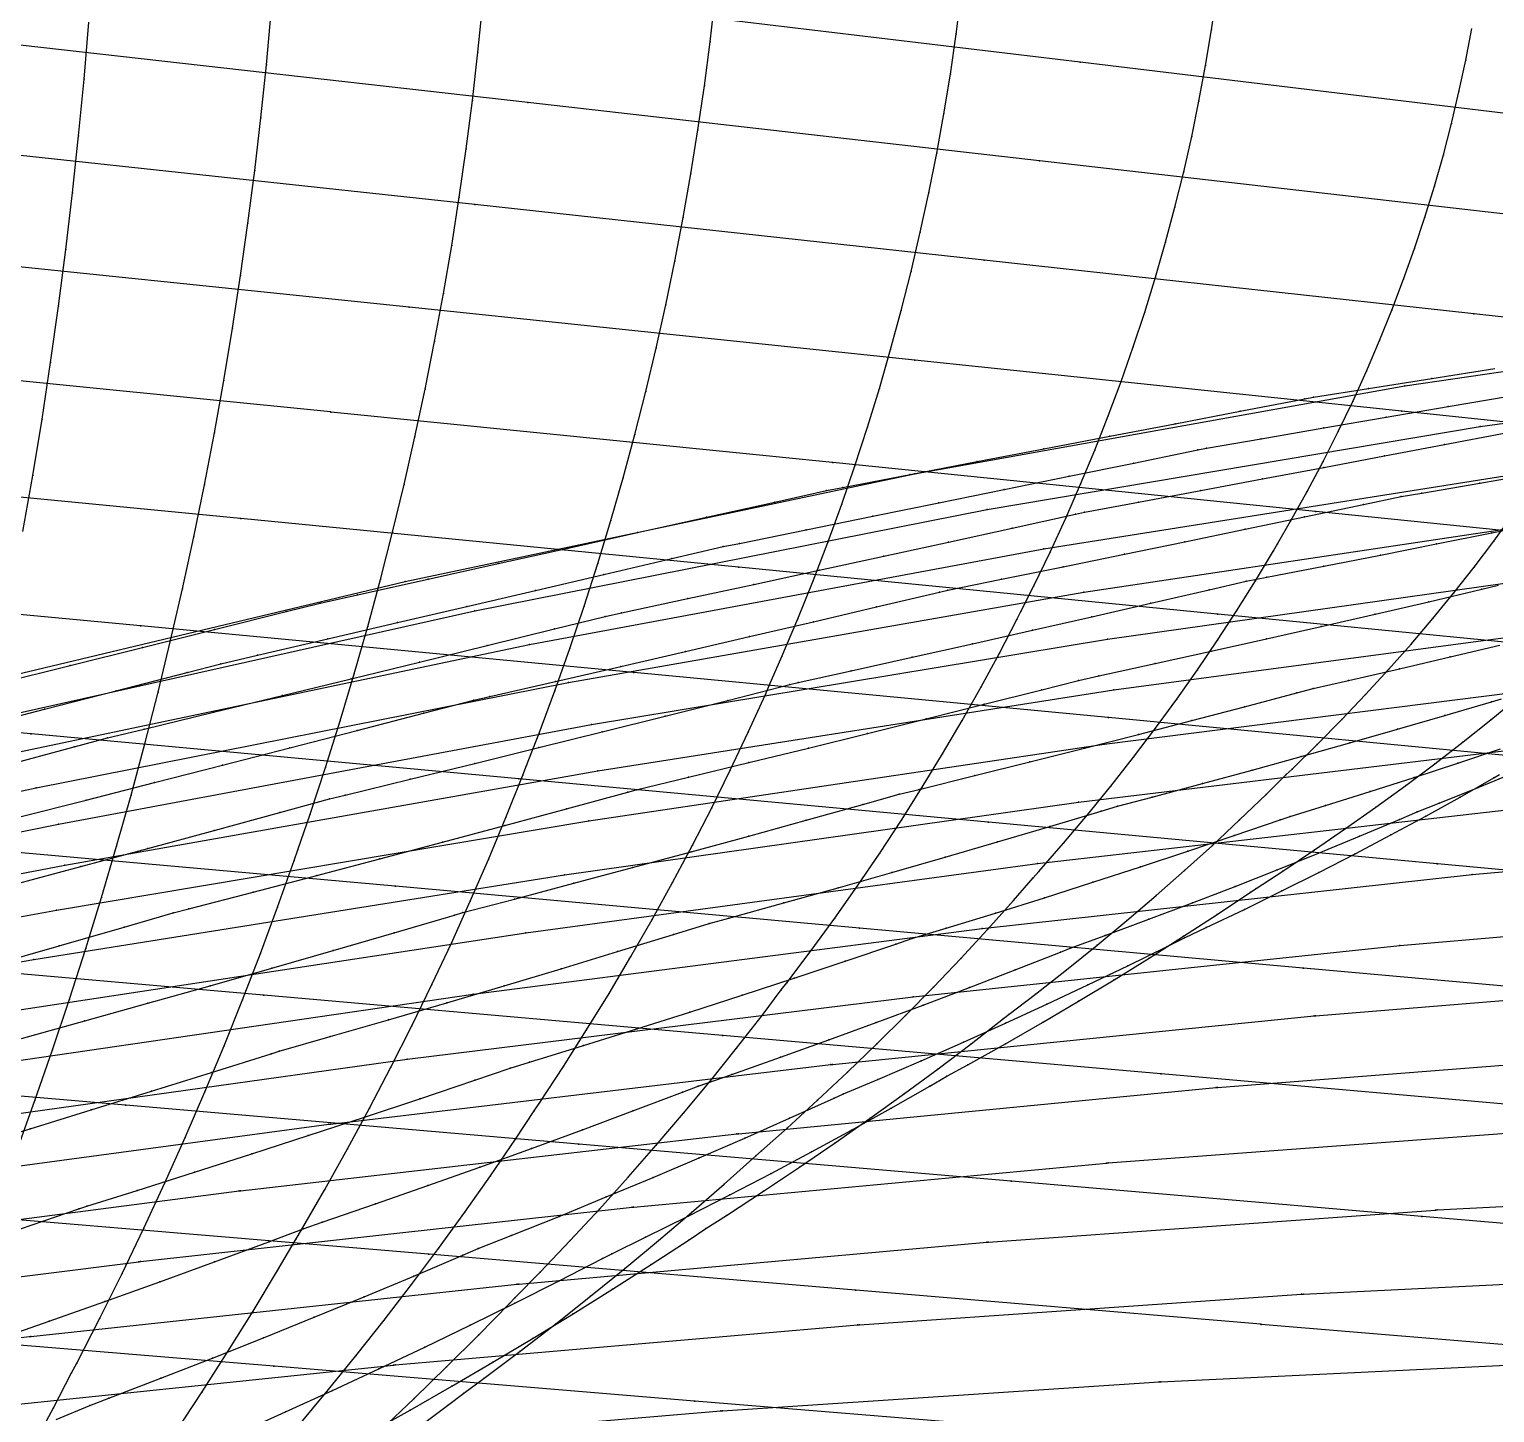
# Model space of a CAD drawing. Extents: x 0 to 4.67, y -4.5 to 1.66.
# Drawn here: x 3.3418 to 3.7647, y -0.5205 to -0.1212 of the extents above; entities that cross this region are included whole.
import ezdxf

# ---------------------------------------------------------------- set-up
doc = ezdxf.new("R2010")
doc.units = 0
doc.layers.get('0').update_dxf_attribs({"linetype": 'CONTINUOUS'})

msp = doc.modelspace()

# ---------------------------------------------------------------- linework, layer by layer
at = {"color": 4}
for points in [[(4.17557, -0.19445), (4.05371, -0.17983), (3.92424, -0.16426), (3.78785, -0.14783), (3.64515, -0.13067), (3.49685, -0.11293), (3.34369, -0.09477), (3.18632, -0.07636), (3.02556, -0.05787)], [(4.16166, -0.2197), (4.04029, -0.20582), (3.91134, -0.19103), (3.7755, -0.17542), (3.63336, -0.15912), (3.48566, -0.14227), (3.33312, -0.12502), (3.17638, -0.10754), (3.01626, -0.08998)], [(3.34183, -0.53203), (3.34878, -0.51912), (3.35403, -0.50906), (3.35555, -0.50618), (3.36215, -0.49327), (3.36858, -0.4803), (3.37482, -0.46728), (3.38088, -0.45419), (3.38677, -0.44106), (3.39247, -0.42786), (3.398, -0.41462), (3.40334, -0.40132), (3.4085, -0.38798), (3.41348, -0.37459), (3.41827, -0.36115), (3.41934, -0.35803), (3.42288, -0.34771), (3.42731, -0.33425), (3.43155, -0.32075), (3.4356, -0.3072), (3.43947, -0.2936), (3.44316, -0.27997), (3.44666, -0.2663), (3.44997, -0.25259), (3.45309, -0.23884), (3.45603, -0.22506), (3.45877, -0.21125), (3.46133, -0.1974), (3.46371, -0.18353), (3.46589, -0.16963), (3.46788, -0.1557), (3.46969, -0.14174), (3.4713, -0.12776), (3.47273, -0.11376)], [(3.38409, -0.52605), (3.3917, -0.51451), (3.39914, -0.5029), (3.4064, -0.49123), (3.41348, -0.47951), (3.41884, -0.47038), (3.42038, -0.46777), (3.42711, -0.45611), (3.43365, -0.44438), (3.44001, -0.4326), (3.44618, -0.42077), (3.45218, -0.40888), (3.45799, -0.39694), (3.46362, -0.38494), (3.46906, -0.3729), (3.47431, -0.36081), (3.47938, -0.34867), (3.48427, -0.33649), (3.48535, -0.33366), (3.48896, -0.32434), (3.49347, -0.31216), (3.49779, -0.29993), (3.50192, -0.28766), (3.50586, -0.27535), (3.50962, -0.263), (3.51318, -0.25061), (3.51655, -0.23817), (3.51973, -0.2257), (3.52272, -0.2132), (3.52552, -0.20066), (3.52813, -0.18809), (3.53055, -0.17548), (3.53277, -0.16284), (3.5348, -0.15018), (3.53664, -0.13749), (3.53828, -0.12477), (3.53974, -0.11202)], [(3.41929, -0.52449), (3.42777, -0.51433), (3.43607, -0.50411), (3.44419, -0.49382), (3.45213, -0.48348), (3.45989, -0.47309), (3.46748, -0.46264), (3.47488, -0.45213), (3.4821, -0.44157), (3.48756, -0.43334), (3.48913, -0.431), (3.49599, -0.42055), (3.50266, -0.41004), (3.50914, -0.39948), (3.51544, -0.38886), (3.52155, -0.37819), (3.52747, -0.36747), (3.53321, -0.3567), (3.53875, -0.34588), (3.54411, -0.33502), (3.54928, -0.3241), (3.55426, -0.31315), (3.55536, -0.31061), (3.55904, -0.30224), (3.56364, -0.29132), (3.56804, -0.28034), (3.57226, -0.26933), (3.57627, -0.25827), (3.5801, -0.24716), (3.58373, -0.23602), (3.58717, -0.22484), (3.59041, -0.21361), (3.59346, -0.20235), (3.59632, -0.19106), (3.59897, -0.17972), (3.60144, -0.16836), (3.6037, -0.15696), (3.60577, -0.14553), (3.60765, -0.13407), (3.60932, -0.12258), (3.6108, -0.11107)], [(3.44334, -0.52545), (3.45287, -0.51642), (3.46223, -0.50733), (3.47141, -0.49819), (3.48041, -0.48899), (3.48198, -0.48734), (3.48923, -0.47994), (3.49788, -0.47086), (3.50634, -0.46174), (3.51462, -0.45255), (3.52272, -0.44332), (3.53064, -0.43403), (3.53837, -0.42468), (3.54592, -0.41529), (3.55328, -0.40585), (3.55885, -0.39849), (3.56046, -0.39642), (3.56745, -0.38713), (3.57425, -0.37779), (3.58086, -0.3684), (3.58728, -0.35895), (3.59351, -0.34946), (3.59955, -0.33991), (3.6054, -0.33032), (3.61106, -0.32068), (3.61652, -0.31099), (3.62179, -0.30126), (3.62687, -0.29149), (3.628, -0.28922), (3.63175, -0.28178), (3.63644, -0.27206), (3.64093, -0.2623), (3.64522, -0.25248), (3.64932, -0.24263), (3.65322, -0.23273), (3.65693, -0.22279), (3.66043, -0.2128), (3.66374, -0.20278), (3.66685, -0.19272), (3.66976, -0.18262), (3.67247, -0.17248), (3.67498, -0.16231), (3.67729, -0.15211), (3.6794, -0.14187), (3.68132, -0.1316), (3.68303, -0.12129), (3.68454, -0.11096)], [(3.33818, -0.44496), (3.34343, -0.43041), (3.3485, -0.41581), (3.3534, -0.40116), (3.35811, -0.38647), (3.35916, -0.38306), (3.36264, -0.37176), (3.36699, -0.35702), (3.37116, -0.34223), (3.37515, -0.3274), (3.37895, -0.31253), (3.38258, -0.29762), (3.38602, -0.28267), (3.38927, -0.26768), (3.39234, -0.25266), (3.39523, -0.23761), (3.39793, -0.22253), (3.40045, -0.20741), (3.40278, -0.19227), (3.40492, -0.1771), (3.40688, -0.16191), (3.40866, -0.14669), (3.41024, -0.13145), (3.41165, -0.1162)], [(4.14292, -0.24538), (4.02218, -0.23217), (3.8939, -0.21811), (3.75877, -0.20326), (3.61737, -0.18776), (3.47044, -0.17173), (3.31869, -0.15533), (3.16277, -0.1387), (3.00349, -0.122)], [(3.33998, -0.26618), (3.34282, -0.24994), (3.34548, -0.23367), (3.34796, -0.21737), (3.35026, -0.20104), (3.35237, -0.18469), (3.3543, -0.16832), (3.35605, -0.15193), (3.35762, -0.13552), (3.359, -0.11909)], [(3.45169, -0.52651), (3.46246, -0.51848), (3.4672, -0.51487), (3.47306, -0.51057), (3.48348, -0.50272), (3.49373, -0.49483), (3.50381, -0.48688), (3.51371, -0.47888), (3.52343, -0.47082), (3.53297, -0.46272), (3.54233, -0.45457), (3.55151, -0.44636), (3.55311, -0.44489), (3.56051, -0.43834), (3.56932, -0.4303), (3.57795, -0.42222), (3.5864, -0.41408), (3.59466, -0.4059), (3.60273, -0.39766), (3.61062, -0.38938), (3.61832, -0.38105), (3.62582, -0.37268), (3.6315, -0.36615), (3.63314, -0.36432), (3.64027, -0.35615), (3.6472, -0.34792), (3.65394, -0.33964), (3.66049, -0.33131), (3.66685, -0.32293), (3.67301, -0.31451), (3.67897, -0.30604), (3.68474, -0.29752), (3.69031, -0.28896), (3.69569, -0.28035), (3.70087, -0.2717), (3.70202, -0.2697), (3.70584, -0.26314), (3.71062, -0.25457), (3.7152, -0.24595), (3.71958, -0.23728), (3.72376, -0.22858), (3.72774, -0.21982), (3.73152, -0.21103), (3.73509, -0.20219), (3.73847, -0.19331), (3.74164, -0.18439), (3.74461, -0.17543), (3.74737, -0.16643), (3.74993, -0.1574), (3.75229, -0.14833), (3.75444, -0.13923), (3.75639, -0.13009), (3.75813, -0.12092)], [(4.23161, -0.28315), (4.11962, -0.2715), (3.99964, -0.25893), (3.87218, -0.24554), (3.7379, -0.2314), (3.59741, -0.21663), (3.4514, -0.20137), (3.30062, -0.18574), (3.14569, -0.16991), (2.98742, -0.154)], [(2.98285, -0.39959), (3.14228, -0.35702), (3.29835, -0.3168), (3.45025, -0.28058), (3.59732, -0.24953), (3.73885, -0.22407), (3.87412, -0.20432), (4.00252, -0.19058), (4.12338, -0.18277), (4.23619, -0.18028)], [(4.20314, -0.30985), (4.09203, -0.29872), (4.09198, -0.29872), (3.97295, -0.2867), (3.97286, -0.2867), (3.84644, -0.27389), (3.84634, -0.27388), (3.71317, -0.26036), (3.71307, -0.26035), (3.57372, -0.24624), (3.57362, -0.24623), (3.4288, -0.23164), (3.4287, -0.23162), (3.27915, -0.21669), (3.279, -0.21668), (3.12537, -0.20155), (3.12522, -0.20154), (2.96828, -0.18636)], [(3.00061, -0.40126), (3.16087, -0.36112), (3.31775, -0.3232), (3.47043, -0.28906), (3.61827, -0.25978), (3.76054, -0.23578), (3.89651, -0.21715), (4.02557, -0.2042), (4.14706, -0.19684)], [(3.01454, -0.40466), (3.17542, -0.36678), (3.33291, -0.331), (3.48618, -0.29878), (3.6346, -0.27115), (3.77741, -0.2485), (3.9139, -0.23093), (4.04347, -0.21871), (4.16543, -0.21176)], [(4.17065, -0.33741), (4.06049, -0.32675), (4.06044, -0.32675), (3.94242, -0.31523), (3.94233, -0.31522), (3.81698, -0.30294), (3.81689, -0.30293), (3.68484, -0.28996), (3.68475, -0.28995), (3.54658, -0.2764), (3.54648, -0.27639), (3.4029, -0.26239), (3.4028, -0.26238), (3.25451, -0.24806), (3.25437, -0.24804), (3.10204, -0.23355), (3.1019, -0.23353), (2.94629, -0.219)], [(3.33263, -0.31006), (3.35363, -0.30482), (3.37452, -0.29961), (3.39529, -0.29442), (3.41594, -0.28926), (3.42573, -0.28681), (3.43648, -0.28443), (3.45688, -0.27989), (3.47716, -0.27539), (3.49732, -0.2709), (3.51734, -0.26645), (3.53723, -0.26202), (3.55698, -0.25762), (3.57186, -0.2543), (3.5766, -0.25339), (3.59608, -0.24967), (3.61542, -0.24597), (3.63461, -0.2423), (3.65366, -0.23865), (3.67257, -0.23503), (3.69132, -0.23143), (3.70992, -0.22786), (3.71247, -0.22737), (3.72836, -0.22487), (3.74665, -0.22198), (3.76479, -0.21912)], [(3.02459, -0.40972), (3.18588, -0.37394), (3.34377, -0.34015), (3.49743, -0.30972), (3.64621, -0.28363), (3.78939, -0.26223), (3.92623, -0.24563), (4.05613, -0.23409), (4.17839, -0.22753)], [(3.3255, -0.32282), (3.34622, -0.31746), (3.36683, -0.31213), (3.38733, -0.30681), (3.39704, -0.30429), (3.4077, -0.30182), (3.42795, -0.29712), (3.44807, -0.29245), (3.46807, -0.28779), (3.48794, -0.28316), (3.50767, -0.27855), (3.52728, -0.27397), (3.54203, -0.27051), (3.54674, -0.26955), (3.56607, -0.26564), (3.58526, -0.26174), (3.6043, -0.25787), (3.6232, -0.25401), (3.64196, -0.25018), (3.66057, -0.24637), (3.67902, -0.24258), (3.68156, -0.24206), (3.69733, -0.23936), (3.71547, -0.23625), (3.73347, -0.23316), (3.7513, -0.23009), (3.76897, -0.22703)], [(3.33442, -0.33381), (3.35472, -0.32834), (3.36435, -0.32574), (3.37491, -0.32318), (3.39498, -0.31831), (3.41492, -0.31346), (3.43474, -0.30863), (3.45443, -0.30381), (3.47399, -0.29901), (3.49341, -0.29424), (3.50803, -0.29063), (3.5127, -0.28963), (3.53186, -0.2855), (3.55087, -0.2814), (3.56975, -0.2773), (3.58848, -0.27323), (3.60706, -0.26917), (3.6255, -0.26514), (3.64379, -0.26112), (3.64631, -0.26056), (3.66193, -0.25766), (3.67992, -0.2543), (3.69775, -0.25096), (3.71542, -0.24763), (3.73293, -0.24432), (3.75029, -0.24102), (3.76748, -0.23774)], [(3.03065, -0.4164), (3.19214, -0.38258), (3.35021, -0.35063), (3.50405, -0.32186), (3.65302, -0.29719), (3.79637, -0.27697), (3.93337, -0.26127), (4.06342, -0.25036), (4.18583, -0.24416)], [(3.33833, -0.34869), (3.35819, -0.34365), (3.37793, -0.33861), (3.39754, -0.33359), (3.41703, -0.32859), (3.43639, -0.32359), (3.45561, -0.31861), (3.47009, -0.31485), (3.47471, -0.3138), (3.49367, -0.30945), (3.51249, -0.30512), (3.53117, -0.3008), (3.54971, -0.29649), (3.5681, -0.2922), (3.58635, -0.28792), (3.60446, -0.28365), (3.60694, -0.28306), (3.62241, -0.27993), (3.64021, -0.27631), (3.65786, -0.2727), (3.67535, -0.26909), (3.69269, -0.2655), (3.70986, -0.26193), (3.72688, -0.25836), (3.73774, -0.25607), (3.74373, -0.25504), (3.76042, -0.25216), (3.77694, -0.24929)], [(3.03259, -0.42466), (3.19404, -0.39266), (3.35209, -0.36242), (3.5059, -0.3352), (3.65483, -0.31186), (3.79815, -0.29272), (3.93512, -0.27787), (4.06515, -0.26754), (4.18753, -0.26167)], [(3.44221, -0.52511), (3.45174, -0.51976), (3.46375, -0.51288), (3.47559, -0.50595), (3.48727, -0.49897), (3.49877, -0.49194), (3.5101, -0.48487), (3.52125, -0.47775), (3.53223, -0.47058), (3.53706, -0.46736), (3.54304, -0.46355), (3.55367, -0.45661), (3.56412, -0.44963), (3.57439, -0.4426), (3.58448, -0.43552), (3.59439, -0.4284), (3.60412, -0.42123), (3.61366, -0.41402), (3.62302, -0.40676), (3.62466, -0.40546), (3.6322, -0.39971), (3.64118, -0.39266), (3.64998, -0.38557), (3.6586, -0.37843), (3.66702, -0.37124), (3.67525, -0.36401), (3.68329, -0.35674), (3.69113, -0.34941), (3.69879, -0.34205), (3.70458, -0.33631), (3.70625, -0.33472), (3.71352, -0.3276), (3.72059, -0.32042), (3.72746, -0.3132), (3.73414, -0.30593), (3.74061, -0.29862), (3.7469, -0.29126), (3.75298, -0.28385), (3.75886, -0.2764), (3.76454, -0.2689), (3.77002, -0.26136)], [(4.13444, -0.3654), (4.02532, -0.35517), (4.02528, -0.35517), (3.90837, -0.34412), (3.90828, -0.34411), (3.78413, -0.33231), (3.78403, -0.3323), (3.65324, -0.31984), (3.65314, -0.31983), (3.51629, -0.30681), (3.51619, -0.3068), (3.37397, -0.29335), (3.37387, -0.29334), (3.22699, -0.27959), (3.22684, -0.27957), (3.07597, -0.26566)], [(3.33733, -0.36807), (3.35672, -0.36286), (3.37598, -0.35765), (3.39512, -0.35245), (3.41413, -0.34726), (3.42844, -0.34334), (3.433, -0.34223), (3.45175, -0.33765), (3.47035, -0.33308), (3.48882, -0.32852), (3.50715, -0.32396), (3.52533, -0.31941), (3.54338, -0.31488), (3.56127, -0.31035), (3.56373, -0.30972), (3.57902, -0.30635), (3.59662, -0.30244), (3.61407, -0.29854), (3.63136, -0.29464), (3.6485, -0.29075), (3.66548, -0.28687), (3.6823, -0.283), (3.69303, -0.2805), (3.69896, -0.27936), (3.71545, -0.27615), (3.73178, -0.27295), (3.74795, -0.26974), (3.76394, -0.26654), (3.77977, -0.26334)], [(3.03068, -0.43444), (3.19189, -0.40412), (3.3497, -0.37547), (3.50328, -0.34968), (3.65199, -0.32756), (3.79509, -0.30943), (3.93186, -0.29536), (4.06169, -0.28558), (4.18389, -0.28002)], [(3.33156, -0.39117), (3.35046, -0.38576), (3.36923, -0.38035), (3.38336, -0.37625), (3.38787, -0.37509), (3.40637, -0.37026), (3.42475, -0.36544), (3.44298, -0.36062), (3.46108, -0.3558), (3.47904, -0.35099), (3.49685, -0.34617), (3.51452, -0.34137), (3.51695, -0.3407), (3.53205, -0.33707), (3.54943, -0.33286), (3.56666, -0.32864), (3.58373, -0.32443), (3.60065, -0.32022), (3.61742, -0.31601), (3.63403, -0.3118), (3.64463, -0.3091), (3.65048, -0.30783), (3.66677, -0.30426), (3.68289, -0.30069), (3.69886, -0.29712), (3.71465, -0.29354), (3.73028, -0.28997), (3.74574, -0.28639), (3.76102, -0.28281), (3.76583, -0.28167)], [(3.02501, -0.44567), (3.18577, -0.41691), (3.34314, -0.38974), (3.4963, -0.36527), (3.6446, -0.34429), (3.7873, -0.32709), (3.92369, -0.31374), (4.05316, -0.30446), (4.17502, -0.29919)], [(4.19463, -0.40278), (4.09492, -0.39384), (4.09487, -0.39384), (3.98689, -0.38402), (3.98684, -0.38401), (3.87115, -0.3734), (3.87106, -0.37339), (3.7482, -0.36204), (3.7481, -0.36204), (3.61867, -0.35005), (3.61858, -0.35004), (3.48314, -0.33752), (3.48305, -0.33751), (3.34231, -0.32457), (3.34221, -0.32456), (3.19686, -0.31133), (3.19671, -0.31132), (3.04741, -0.29795)], [(3.33959, -0.41251), (3.35785, -0.40743), (3.37597, -0.40234), (3.39396, -0.39725), (3.41181, -0.39215), (3.42952, -0.38705), (3.44709, -0.38195), (3.46452, -0.37685), (3.46692, -0.37614), (3.48181, -0.37223), (3.49895, -0.36769), (3.51594, -0.36315), (3.53279, -0.3586), (3.54948, -0.35404), (3.56601, -0.34948), (3.5824, -0.34492), (3.59285, -0.34198), (3.59862, -0.34058), (3.61469, -0.33662), (3.6306, -0.33266), (3.64634, -0.32869), (3.66192, -0.32471), (3.67733, -0.32073), (3.69258, -0.31674), (3.70766, -0.31274), (3.7124, -0.31147), (3.72257, -0.30916), (3.7373, -0.30577), (3.75186, -0.30236), (3.76625, -0.29894)], [(3.32435, -0.44391), (3.34207, -0.43853), (3.35966, -0.43314), (3.37712, -0.42774), (3.39443, -0.42233), (3.4116, -0.41691), (3.41396, -0.41616), (3.42864, -0.41196), (3.44552, -0.40707), (3.46227, -0.40217), (3.47886, -0.39726), (3.49531, -0.39234), (3.5116, -0.3874), (3.52774, -0.38246), (3.53805, -0.37927), (3.54373, -0.37772), (3.55956, -0.37335), (3.57524, -0.36897), (3.59075, -0.36457), (3.6061, -0.36016), (3.62129, -0.35574), (3.63631, -0.3513), (3.65117, -0.34686), (3.65584, -0.34544), (3.66585, -0.34281), (3.68037, -0.33892), (3.69472, -0.33503), (3.70889, -0.33111), (3.72289, -0.32719), (3.73671, -0.32324), (3.75036, -0.31928), (3.76383, -0.3153), (3.76671, -0.31444)], [(3.40642, -0.52449), (3.41577, -0.5203), (3.42933, -0.5141), (3.44273, -0.50786), (3.45597, -0.50158), (3.46904, -0.49525), (3.48195, -0.48889), (3.4947, -0.48248), (3.50727, -0.47604), (3.50997, -0.47463), (3.51968, -0.46989), (3.53192, -0.46378), (3.54399, -0.45763), (3.55588, -0.45144), (3.5676, -0.44521), (3.57915, -0.43894), (3.59052, -0.43262), (3.60171, -0.42627), (3.60663, -0.42341), (3.61272, -0.42008), (3.62355, -0.414), (3.6342, -0.40788), (3.64467, -0.40172), (3.65495, -0.39552), (3.66505, -0.38927), (3.67496, -0.38299), (3.68469, -0.37666), (3.69423, -0.3703), (3.69589, -0.36915), (3.70357, -0.36417), (3.71273, -0.35805), (3.7217, -0.3519), (3.73048, -0.34569), (3.73906, -0.33945), (3.74745, -0.33316), (3.75564, -0.32684), (3.76364, -0.32047), (3.77144, -0.31406)], [(3.01571, -0.45832), (3.17583, -0.431), (3.33257, -0.40519), (3.48511, -0.38195), (3.63281, -0.36202), (3.77495, -0.34568), (3.91079, -0.33301), (4.03974, -0.32419), (4.16111, -0.31918)], [(3.33922, -0.46741), (3.35612, -0.46166), (3.35845, -0.46086), (3.37289, -0.45635), (3.38951, -0.45109), (3.40599, -0.44581), (3.42233, -0.44051), (3.43852, -0.4352), (3.45456, -0.42987), (3.47044, -0.42452), (3.48059, -0.42107), (3.48618, -0.41936), (3.50176, -0.41455), (3.51719, -0.40971), (3.53246, -0.40486), (3.54757, -0.39998), (3.56252, -0.39509), (3.57731, -0.39018), (3.59193, -0.38525), (3.59653, -0.38367), (3.60639, -0.38069), (3.62068, -0.37628), (3.6348, -0.37186), (3.64875, -0.36741), (3.66253, -0.36295), (3.67614, -0.35846), (3.68957, -0.35394), (3.70283, -0.34941), (3.70567, -0.34842), (3.7159, -0.34526), (3.7288, -0.3412), (3.74152, -0.33711), (3.75406, -0.333), (3.76641, -0.32886)], [(4.15094, -0.43135), (4.05234, -0.42277), (4.05229, -0.42276), (3.94553, -0.41332), (3.94548, -0.41332), (3.8311, -0.4031), (3.83101, -0.4031), (3.70953, -0.39217), (3.70943, -0.39217), (3.58146, -0.38062), (3.58137, -0.38061), (3.44746, -0.36856), (3.44736, -0.36855), (3.30821, -0.35609), (3.30811, -0.35608), (3.1644, -0.34334), (3.16426, -0.34333), (3.01663, -0.33047)], [(3.3313, -0.49982), (3.34751, -0.49414), (3.36357, -0.48844), (3.37949, -0.48271), (3.39527, -0.47695), (3.41089, -0.47117), (3.42087, -0.46743), (3.42637, -0.46556), (3.44169, -0.46027), (3.45686, -0.45496), (3.47188, -0.44961), (3.48674, -0.44424), (3.50144, -0.43884), (3.51598, -0.43342), (3.53037, -0.42798), (3.53489, -0.42624), (3.54458, -0.42287), (3.55864, -0.41791), (3.57253, -0.41292), (3.58625, -0.4079), (3.5998, -0.40285), (3.61318, -0.39778), (3.62639, -0.39268), (3.63942, -0.38755), (3.64222, -0.38643), (3.65228, -0.38278), (3.66497, -0.37808), (3.67748, -0.37335), (3.6898, -0.36859), (3.70195, -0.3638), (3.71392, -0.35898), (3.7257, -0.35413), (3.7373, -0.34926), (3.7424, -0.34706), (3.74871, -0.34458), (3.75994, -0.34006), (3.77098, -0.3355)], [(3.34952, -0.52245), (3.35932, -0.51842), (3.36472, -0.51637), (3.37978, -0.51057), (3.39469, -0.50474), (3.40944, -0.49888), (3.42405, -0.49298), (3.43849, -0.48704), (3.45278, -0.48108), (3.46691, -0.47508), (3.47136, -0.47317), (3.48088, -0.4694), (3.49469, -0.46384), (3.50834, -0.45824), (3.52182, -0.45261), (3.53514, -0.44695), (3.54829, -0.44125), (3.56126, -0.43551), (3.57407, -0.42975), (3.57682, -0.42849), (3.58671, -0.42431), (3.59917, -0.41893), (3.61146, -0.41352), (3.62358, -0.40806), (3.63551, -0.40258), (3.64727, -0.39705), (3.65885, -0.3915), (3.67025, -0.38591), (3.67526, -0.38339), (3.68146, -0.3805), (3.69249, -0.37522), (3.70334, -0.36991), (3.714, -0.36456), (3.72447, -0.35917), (3.73476, -0.35375), (3.74485, -0.34829), (3.75476, -0.3428), (3.76447, -0.33726), (3.76617, -0.33627)], [(3.00294, -0.47233), (3.16222, -0.44634), (3.31815, -0.4218), (3.46989, -0.39969), (3.61683, -0.38074), (3.75822, -0.3652), (3.89336, -0.35314), (4.02163, -0.34476), (4.14238, -0.33999)], [(4.19349, -0.46798), (4.10458, -0.46047), (4.10453, -0.46046), (4.00713, -0.4522), (4.00708, -0.4522), (3.9016, -0.44311), (3.90155, -0.44311), (3.78855, -0.43327), (3.78846, -0.43326), (3.66845, -0.42274), (3.66835, -0.42273), (3.54193, -0.41159), (3.54183, -0.41159), (3.40954, -0.39996), (3.40944, -0.39996), (3.27197, -0.38794), (3.27187, -0.38793), (3.12989, -0.37566), (3.12975, -0.37565), (2.9839, -0.36327)], [(2.98688, -0.48766), (3.14515, -0.46291), (3.30008, -0.43953), (3.45086, -0.41848), (3.59686, -0.40043), (3.73736, -0.38563), (3.87164, -0.37414), (3.9991, -0.36616), (4.11907, -0.36162), (4.23107, -0.36017)], [(2.96813, -0.50341), (3.12483, -0.47974), (3.12522, -0.47968), (3.27861, -0.45737), (3.279, -0.45731), (3.42827, -0.43725), (3.4287, -0.4372), (3.57318, -0.42002), (3.57362, -0.41998), (3.71263, -0.40595), (3.71307, -0.40591), (3.8459, -0.39505), (3.84634, -0.39503), (3.97241, -0.3875), (3.97286, -0.38748), (4.09149, -0.38323), (4.09198, -0.38323), (4.20265, -0.38191)], [(4.29226, -0.52361), (4.29226, -0.50982), (4.22257, -0.50391), (4.22253, -0.50391), (4.14361, -0.49734), (4.05584, -0.49012), (4.05579, -0.49011), (3.95963, -0.48216), (3.95958, -0.48216), (3.85545, -0.47339), (3.85541, -0.47339), (3.74385, -0.4639), (3.74376, -0.46389), (3.62528, -0.45373), (3.62519, -0.45372), (3.50038, -0.44298), (3.50028, -0.44297), (3.36968, -0.43175), (3.36959, -0.43174), (3.23387, -0.42014), (3.23377, -0.42014), (3.09361, -0.40829), (3.09347, -0.40828), (2.94949, -0.39634)], [(2.94614, -0.52005), (3.10151, -0.49726), (3.1019, -0.49721), (3.25398, -0.47578), (3.25437, -0.47573), (3.40236, -0.45651), (3.4028, -0.45646), (3.54605, -0.44005), (3.54648, -0.44001), (3.68431, -0.42666), (3.68475, -0.42662), (3.81645, -0.41635), (3.81689, -0.41632), (3.94189, -0.40923), (3.94233, -0.40922), (4.05996, -0.40525), (4.06044, -0.40525), (4.17017, -0.40408)], [(3.07582, -0.51604), (3.22646, -0.49544), (3.22684, -0.49539), (3.37344, -0.47697), (3.37387, -0.47692), (3.51576, -0.46121), (3.51619, -0.46117), (3.65271, -0.44845), (3.65314, -0.44842), (3.7836, -0.43868), (3.78403, -0.43865), (3.90785, -0.43196), (3.90828, -0.43194), (4.0248, -0.42824), (4.02528, -0.42823), (4.13396, -0.42721)], [(4.09169, -0.52729), (4.0051, -0.52033), (4.00505, -0.52033), (3.91019, -0.51265), (3.91014, -0.51265), (3.80741, -0.50419), (3.80737, -0.50418), (3.69731, -0.49502), (3.69722, -0.49501), (3.58034, -0.48519), (3.58025, -0.48518), (3.45712, -0.47479), (3.45702, -0.47479), (3.32818, -0.46394), (3.32809, -0.46393), (3.1942, -0.45272), (3.1941, -0.45271), (3.05582, -0.44127)], [(3.04726, -0.53613), (3.19634, -0.51631), (3.19671, -0.51626), (3.34178, -0.49857), (3.34221, -0.49852), (3.48262, -0.48346), (3.48305, -0.48342), (3.61815, -0.47129), (3.61858, -0.47126), (3.74768, -0.46201), (3.7481, -0.46198), (3.87063, -0.45566), (3.87106, -0.45564), (3.98636, -0.45217), (3.98684, -0.45216), (4.09439, -0.45126), (4.09487, -0.45126), (4.19416, -0.45249)], [(3.64916, -0.52667), (3.53392, -0.51717), (3.53383, -0.51716), (3.41243, -0.50711), (3.41234, -0.5071), (3.28531, -0.49661), (3.28522, -0.4966), (3.15321, -0.48575), (3.15311, -0.48574), (3.01678, -0.47467)], [(3.30811, -0.52124), (3.44694, -0.50679), (3.44736, -0.50675), (3.58094, -0.49515), (3.58137, -0.49512), (3.70901, -0.48632), (3.70943, -0.4863), (3.83058, -0.4803), (3.83101, -0.48029), (3.94501, -0.47703), (3.94548, -0.47702), (4.05183, -0.47622), (4.05229, -0.47622), (4.15047, -0.47747)], [(3.40944, -0.53111), (3.54142, -0.52001), (3.54183, -0.51997), (3.66794, -0.51159), (3.66835, -0.51157), (3.78804, -0.50587), (3.78846, -0.50586), (3.90109, -0.50279), (3.90155, -0.50278), (4.00662, -0.50209), (4.00708, -0.50209), (4.10407, -0.50334), (4.10453, -0.50335), (4.19298, -0.50629)]]:
    msp.add_lwpolyline(points, dxfattribs=at)
at = {"color": 2}
for p in [(3.60932, -0.12258, 0.32523), (3.68303, -0.12129, 0.42152), (3.53828, -0.12477, 0.24141), (3.4713, -0.12776, 0.17006), (3.64515, -0.13067, 5.69436), (3.75639, -0.13009, 0.53028), (3.41024, -0.13145, 0.11117), (3.60765, -0.13407, 0.32523), (3.68132, -0.1316, 0.42152), (3.35762, -0.13552, 0.06475), (3.53664, -0.13749, 0.24141), (3.75444, -0.13923, 0.53028), (3.46969, -0.14174, 0.17006), (3.48566, -0.14227, 6.07741), (3.6794, -0.14187, 0.42152), (3.40866, -0.14669, 0.11117), (3.60577, -0.14553, 0.32523), (3.35605, -0.15193, 0.06475), (3.5348, -0.15018, 0.24141), (3.67729, -0.15211, 0.42152), (3.75229, -0.14833, 0.53028), (3.46788, -0.1557, 0.17006), (3.6037, -0.15696, 0.32523), (3.63336, -0.15912, 6.07741), (3.74993, -0.1574, 0.53028), (3.40688, -0.16191, 0.11117), (3.53277, -0.16284, 0.24141), (3.67498, -0.16231, 0.42152), (3.3543, -0.16832, 0.06475), (3.60144, -0.16836, 0.32523), (3.74737, -0.16643, 0.53028), (3.46589, -0.16963, 0.17006), (3.47044, -0.17173, 6.47294), (3.67247, -0.17248, 0.42152), (3.40492, -0.1771, 0.11117), (3.53055, -0.17548, 0.24141), (3.74461, -0.17543, 0.53028), (3.59897, -0.17972, 0.32523), (3.35237, -0.18469, 0.06475), (3.46371, -0.18353, 0.17006), (3.66976, -0.18262, 0.42152), (3.74164, -0.18439, 0.53028), (3.52813, -0.18809, 0.24141), (3.61737, -0.18776, 6.47294), (3.40278, -0.19227, 0.11117), (3.59632, -0.19106, 0.32523), (3.66685, -0.19272, 0.42152), (3.73847, -0.19331, 0.53028), (3.46133, -0.1974, 0.17006), (3.35026, -0.20104, 0.06475), (3.4514, -0.20137, 6.88094), (3.52552, -0.20066, 0.24141), (3.59346, -0.20235, 0.32523), (3.66374, -0.20278, 0.42152), (3.73509, -0.20219, 0.53028), (3.75877, -0.20326, 6.47294), (3.40045, -0.20741, 0.11117), (3.45877, -0.21125, 0.17006), (3.73152, -0.21103, 0.53028), (3.52272, -0.2132, 0.24141), (3.59041, -0.21361, 0.32523), (3.66043, -0.2128, 0.42152), (3.34796, -0.21737, 0.06475), (3.59741, -0.21663, 6.88094), (3.72774, -0.21982, 0.53028), (3.39793, -0.22253, 0.11117), (3.65693, -0.22279, 0.42152), (3.73885, -0.22407, 3.36206), (3.74665, -0.22198, 3.07874), (3.45603, -0.22506, 0.17006), (3.51973, -0.2257, 0.24141), (3.58717, -0.22484, 0.32523), (3.70992, -0.22786, 3.07874), (3.71247, -0.22737, 3.07874), (3.72836, -0.22487, 3.07874), (3.4287, -0.23162, 7.3014), (3.4288, -0.23164, 7.3014), (3.69132, -0.23143, 3.07874), (3.72376, -0.22858, 0.53028), (3.7379, -0.2314, 6.88094), (3.7513, -0.23009, 2.8079), (3.34548, -0.23367, 0.06475), (3.58373, -0.23602, 0.32523), (3.65322, -0.23273, 0.42152), (3.67257, -0.23503, 3.07874), (3.71547, -0.23625, 2.8079), (3.73347, -0.23316, 2.8079), (3.76054, -0.23578, 3.65784), (3.39523, -0.23761, 0.11117), (3.45309, -0.23884, 0.17006), (3.51655, -0.23817, 0.24141), (3.65366, -0.23865, 3.07874), (3.69733, -0.23936, 2.8079), (3.71958, -0.23728, 0.53028), (3.75029, -0.24102, 2.54952), (3.63461, -0.2423, 3.07874), (3.64932, -0.24263, 0.42152), (3.67902, -0.24258, 2.8079), (3.68156, -0.24206, 2.8079), (3.73293, -0.24432, 2.54952), (3.57362, -0.24623, 7.3014), (3.57372, -0.24624, 7.3014), (3.5801, -0.24716, 0.32523), (3.59732, -0.24953, 3.36206), (3.61542, -0.24597, 3.07874), (3.66057, -0.24637, 2.8079), (3.7152, -0.24595, 0.53028), (3.71542, -0.24763, 2.54952), (3.34282, -0.24994, 0.06475), (3.39234, -0.25266, 0.11117), (3.44997, -0.25259, 0.17006), (3.51318, -0.25061, 0.24141), (3.5766, -0.25339, 3.07874), (3.59608, -0.24967, 3.07874), (3.64196, -0.25018, 2.8079), (3.64522, -0.25248, 0.42152), (3.69775, -0.25096, 2.54952), (3.76042, -0.25216, 2.30361), (3.55698, -0.25762, 3.07874), (3.57186, -0.2543, 3.07874), (3.6043, -0.25787, 2.8079), (3.6232, -0.25401, 2.8079), (3.66193, -0.25766, 2.54952), (3.67992, -0.2543, 2.54952), (3.71062, -0.25457, 0.53028), (3.73774, -0.25607, 2.30361), (3.74373, -0.25504, 2.30361), (3.53723, -0.26202, 3.07874), (3.57627, -0.25827, 0.32523), (3.58526, -0.26174, 2.8079), (3.61827, -0.25978, 3.65784), (3.64379, -0.26112, 2.54952), (3.64631, -0.26056, 2.54952), (3.70986, -0.26193, 2.30361), (3.71307, -0.26035, 7.3014), (3.71317, -0.26036, 7.3014), (3.72688, -0.25836, 2.30361), (3.4028, -0.26238, 7.73433), (3.4029, -0.26239, 7.73433), (3.44666, -0.2663, 0.17006), (3.50962, -0.263, 0.24141), (3.51734, -0.26645, 3.07874), (3.56607, -0.26564, 2.8079), (3.6255, -0.26514, 2.54952), (3.64093, -0.2623, 0.42152), (3.69269, -0.2655, 2.30361), (3.70584, -0.26314, 0.53028), (3.38927, -0.26768, 0.11117), (3.54203, -0.27051, 2.8079), (3.54674, -0.26955, 2.8079), (3.57226, -0.26933, 0.32523), (3.60706, -0.26917, 2.54952), (3.67535, -0.26909, 2.30361), (3.70202, -0.2697, 0.53028), (3.74795, -0.26974, 2.07017), (3.76394, -0.26654, 2.07017), (3.76454, -0.2689, 0.65151), (3.49732, -0.2709, 3.07874), (3.52728, -0.27397, 2.8079), (3.58848, -0.27323, 2.54952), (3.6346, -0.27115, 3.96609), (3.63644, -0.27206, 0.42152), (3.65786, -0.2727, 2.30361), (3.70087, -0.2717, 0.53028), (3.73178, -0.27295, 2.07017), (3.47716, -0.27539, 3.07874), (3.50586, -0.27535, 0.24141), (3.50767, -0.27855, 2.8079), (3.54648, -0.27639, 7.73433), (3.54658, -0.2764, 7.73433), (3.56975, -0.2773, 2.54952), (3.64021, -0.27631, 2.30361), (3.71545, -0.27615, 2.07017), (3.75886, -0.2764, 0.65151), (3.38602, -0.28267, 0.11117), (3.44316, -0.27997, 0.17006), (3.45025, -0.28058, 3.36206), (3.45688, -0.27989, 3.07874), (3.48794, -0.28316, 2.8079), (3.55087, -0.2814, 2.54952), (3.56804, -0.28034, 0.32523), (3.60694, -0.28306, 2.30361), (3.62241, -0.27993, 2.30361), (3.63175, -0.28178, 0.42152), (3.6823, -0.283, 2.07017), (3.69303, -0.2805, 2.07017), (3.69569, -0.28035, 0.53028), (3.69896, -0.27936, 2.07017), (3.76102, -0.28281, 1.8492), (3.42573, -0.28681, 3.07874), (3.43648, -0.28443, 3.07874), (3.53186, -0.2855, 2.54952), (3.60446, -0.28365, 2.30361), (3.64621, -0.28363, 4.2868), (3.66548, -0.28687, 2.07017), (3.74574, -0.28639, 1.8492), (3.75298, -0.28385, 0.65151), (3.41594, -0.28926, 3.07874), (3.46807, -0.28779, 2.8079), (3.47043, -0.28906, 3.65784), (3.50192, -0.28766, 0.24141), (3.50803, -0.29063, 2.54952), (3.5127, -0.28963, 2.54952), (3.56364, -0.29132, 0.32523), (3.58635, -0.28792, 2.30361), (3.62687, -0.29149, 0.42152), (3.628, -0.28922, 0.42152), (3.6485, -0.29075, 2.07017), (3.68475, -0.28995, 7.73433), (3.68484, -0.28996, 7.73433), (3.69031, -0.28896, 0.53028), (3.73028, -0.28997, 1.8492), (3.7469, -0.29126, 0.65151), (3.37387, -0.29334, 8.17973), (3.37397, -0.29335, 8.17973), (3.39529, -0.29442, 3.07874), (3.43947, -0.2936, 0.17006), (3.44807, -0.29245, 2.8079), (3.49341, -0.29424, 2.54952), (3.5681, -0.2922, 2.30361), (3.63136, -0.29464, 2.07017), (3.71465, -0.29354, 1.8492), (3.37452, -0.29961, 3.07874), (3.38258, -0.29762, 0.11117), (3.42795, -0.29712, 2.8079), (3.47399, -0.29901, 2.54952), (3.48618, -0.29878, 3.96609), (3.49779, -0.29993, 0.24141), (3.54971, -0.29649, 2.30361), (3.61407, -0.29854, 2.07017), (3.65302, -0.29719, 4.61999), (3.68474, -0.29752, 0.53028), (3.69886, -0.29712, 1.8492), (3.74061, -0.29862, 0.65151), (3.39704, -0.30429, 2.8079), (3.4077, -0.30182, 2.8079), (3.45443, -0.30381, 2.54952), (3.53117, -0.3008, 2.30361), (3.55904, -0.30224, 0.32523), (3.59662, -0.30244, 2.07017), (3.62179, -0.30126, 0.42152), (3.66677, -0.30426, 1.8492), (3.68289, -0.30069, 1.8492), (3.75186, -0.30236, 1.6407), (3.35363, -0.30482, 3.07874), (3.38733, -0.30681, 2.8079), (3.43474, -0.30863, 2.54952), (3.4356, -0.3072, 0.17006), (3.51249, -0.30512, 2.30361), (3.51619, -0.3068, 8.17973), (3.51629, -0.30681, 8.17973), (3.57902, -0.30635, 2.07017), (3.65048, -0.30783, 1.8492), (3.67897, -0.30604, 0.53028), (3.73414, -0.30593, 0.65151), (3.7373, -0.30577, 1.6407), (3.36683, -0.31213, 2.8079), (3.37895, -0.31253, 0.11117), (3.49347, -0.31216, 0.24141), (3.49367, -0.30945, 2.30361), (3.49743, -0.30972, 4.2868), (3.55536, -0.31061, 0.32523), (3.56127, -0.31035, 2.07017), (3.56373, -0.30972, 2.07017), (3.61652, -0.31099, 0.42152), (3.63403, -0.3118, 1.8492), (3.64463, -0.3091, 1.8492), (3.65483, -0.31186, 4.96564), (3.70766, -0.31274, 1.6407), (3.7124, -0.31147, 1.6407), (3.72257, -0.30916, 1.6407), (3.41492, -0.31346, 2.54952), (3.47009, -0.31485, 2.30361), (3.47471, -0.3138, 2.30361), (3.54338, -0.31488, 2.07017), (3.55426, -0.31315, 0.32523), (3.61742, -0.31601, 1.8492), (3.67301, -0.31451, 0.53028), (3.69258, -0.31674, 1.6407), (3.72746, -0.3132, 0.65151), (3.76383, -0.3153, 1.44466), (3.34622, -0.31746, 2.8079), (3.39498, -0.31831, 2.54952), (3.43155, -0.32075, 0.17006), (3.45561, -0.31861, 2.30361), (3.52533, -0.31941, 2.07017), (3.60065, -0.32022, 1.8492), (3.61106, -0.32068, 0.42152), (3.65314, -0.31983, 8.17973), (3.65324, -0.31984, 8.17973), (3.67733, -0.32073, 1.6407), (3.72059, -0.32042, 0.65151), (3.75036, -0.31928, 1.44466), (3.76364, -0.32047, 0.7852), (3.34221, -0.32456, 8.6376), (3.34231, -0.32457, 8.6376), (3.37491, -0.32318, 2.54952), (3.43639, -0.32359, 2.30361), (3.48896, -0.32434, 0.24141), (3.50405, -0.32186, 4.61999), (3.50715, -0.32396, 2.07017), (3.54928, -0.3241, 0.32523), (3.58373, -0.32443, 1.8492), (3.66192, -0.32471, 1.6407), (3.66685, -0.32293, 0.53028), (3.73671, -0.32324, 1.44466), (3.35472, -0.32834, 2.54952), (3.36435, -0.32574, 2.54952), (3.37515, -0.3274, 0.11117), (3.41703, -0.32859, 2.30361), (3.48882, -0.32852, 2.07017), (3.56666, -0.32864, 1.8492), (3.64634, -0.32869, 1.6407), (3.65199, -0.32756, 5.32377), (3.71352, -0.3276, 0.65151), (3.72289, -0.32719, 1.44466), (3.75564, -0.32684, 0.7852), (3.39754, -0.33359, 2.30361), (3.47035, -0.33308, 2.07017), (3.48535, -0.33366, 0.24141), (3.54943, -0.33286, 1.8492), (3.6054, -0.33032, 0.42152), (3.6306, -0.33266, 1.6407), (3.66049, -0.33131, 0.53028), (3.70889, -0.33111, 1.44466), (3.74745, -0.33316, 0.7852), (3.75406, -0.333, 1.26109), (3.42731, -0.33425, 0.17006), (3.45175, -0.33765, 2.07017), (3.48305, -0.33751, 8.6376), (3.48314, -0.33752, 8.6376), (3.48427, -0.33649, 0.24141), (3.5059, -0.3352, 4.96564), (3.53205, -0.33707, 1.8492), (3.54411, -0.33502, 0.32523), (3.61469, -0.33662, 1.6407), (3.69472, -0.33503, 1.44466), (3.70458, -0.33631, 0.65151), (3.70625, -0.33472, 0.65151), (3.74152, -0.33711, 1.26109), (3.76447, -0.33726, 0.93136), (3.34377, -0.34015, 4.2868), (3.37116, -0.34223, 0.11117), (3.37793, -0.33861, 2.30361), (3.433, -0.34223, 2.07017), (3.51452, -0.34137, 1.8492), (3.51695, -0.3407, 1.8492), (3.59285, -0.34198, 1.6407), (3.59862, -0.34058, 1.6407), (3.59955, -0.33991, 0.42152), (3.65394, -0.33964, 0.53028), (3.68037, -0.33892, 1.44466), (3.69879, -0.34205, 0.65151), (3.7288, -0.3412, 1.26109), (3.73906, -0.33945, 0.7852), (3.75994, -0.34006, 1.08999), (3.35819, -0.34365, 2.30361), (3.42844, -0.34334, 2.07017), (3.49685, -0.34617, 1.8492), (3.53875, -0.34588, 0.32523), (3.5824, -0.34492, 1.6407), (3.6446, -0.34429, 5.69436), (3.65584, -0.34544, 1.44466), (3.66585, -0.34281, 1.44466), (3.7159, -0.34526, 1.26109), (3.73048, -0.34569, 0.7852), (3.74871, -0.34458, 1.08999), (3.75476, -0.3428, 0.93136), (3.35021, -0.35063, 4.61999), (3.41413, -0.34726, 2.07017), (3.42288, -0.34771, 0.17006), (3.47904, -0.35099, 1.8492), (3.47938, -0.34867, 0.24141), (3.50328, -0.34968, 5.32377), (3.56601, -0.34948, 1.6407), (3.59351, -0.34946, 0.42152), (3.61858, -0.35004, 8.6376), (3.61867, -0.35005, 8.6376), (3.6472, -0.34792, 0.53028), (3.65117, -0.34686, 1.44466), (3.69113, -0.34941, 0.65151), (3.70283, -0.34941, 1.26109), (3.70567, -0.34842, 1.26109), (3.7373, -0.34926, 1.08999), (3.7424, -0.34706, 1.08999), (3.74485, -0.34829, 0.93136), (3.39512, -0.35245, 2.07017), (3.54948, -0.35404, 1.6407), (3.63631, -0.3513, 1.44466), (3.68957, -0.35394, 1.26109), (3.7217, -0.3519, 0.7852), (3.7257, -0.35413, 1.08999), (3.73476, -0.35375, 0.93136), (3.36699, -0.35702, 0.11117), (3.37598, -0.35765, 2.07017), (3.41934, -0.35803, 0.17006), (3.46108, -0.3558, 1.8492), (3.53279, -0.3586, 1.6407), (3.53321, -0.3567, 0.32523), (3.58728, -0.35895, 0.42152), (3.62129, -0.35574, 1.44466), (3.64027, -0.35615, 0.53028), (3.67614, -0.35846, 1.26109), (3.68329, -0.35674, 0.65151), (3.71273, -0.35805, 0.7852), (3.71392, -0.35898, 1.08999), (3.72447, -0.35917, 0.93136), (3.35209, -0.36242, 4.96564), (3.35672, -0.36286, 2.07017), (3.41827, -0.36115, 0.17006), (3.44298, -0.36062, 1.8492), (3.47431, -0.36081, 0.24141), (3.51594, -0.36315, 1.6407), (3.6061, -0.36016, 1.44466), (3.63281, -0.36202, 6.07741), (3.66253, -0.36295, 1.26109), (3.7481, -0.36204, 8.6376), (3.7482, -0.36204, 8.6376), (3.42475, -0.36544, 1.8492), (3.4963, -0.36527, 5.69436), (3.49895, -0.36769, 1.6407), (3.52747, -0.36747, 0.32523), (3.59075, -0.36457, 1.44466), (3.6315, -0.36615, 0.53028), (3.63314, -0.36432, 0.53028), (3.64875, -0.36741, 1.26109), (3.67525, -0.36401, 0.65151), (3.70195, -0.3638, 1.08999), (3.70357, -0.36417, 0.7852), (3.714, -0.36456, 0.93136), (3.75822, -0.3652, 6.47294), (3.36264, -0.37176, 0.11117), (3.40637, -0.37026, 1.8492), (3.44736, -0.36855, 9.10793), (3.44746, -0.36856, 9.10793), (3.57524, -0.36897, 1.44466), (3.58086, -0.3684, 0.42152), (3.6348, -0.37186, 1.26109), (3.66702, -0.37124, 0.65151), (3.6898, -0.36859, 1.08999), (3.69423, -0.3703, 0.7852), (3.69589, -0.36915, 0.7852), (3.70334, -0.36991, 0.93136), (3.3497, -0.37547, 5.32377), (3.38336, -0.37625, 1.8492), (3.38787, -0.37509, 1.8492), (3.41348, -0.37459, 0.17006), (3.46692, -0.37614, 1.6407), (3.46906, -0.3729, 0.24141), (3.48181, -0.37223, 1.6407), (3.55956, -0.37335, 1.44466), (3.62068, -0.37628, 1.26109), (3.62582, -0.37268, 0.53028), (3.67748, -0.37335, 1.08999), (3.69249, -0.37522, 0.93136), (3.36923, -0.38035, 1.8492), (3.46452, -0.37685, 1.6407), (3.52155, -0.37819, 0.32523), (3.53805, -0.37927, 1.44466), (3.54373, -0.37772, 1.44466), (3.57425, -0.37779, 0.42152), (3.58137, -0.38061, 9.10793), (3.58146, -0.38062, 9.10793), (3.6586, -0.37843, 0.65151), (3.66497, -0.37808, 1.08999), (3.68146, -0.3805, 0.93136), (3.68469, -0.37666, 0.7852), (3.35916, -0.38306, 0.11117), (3.44709, -0.38195, 1.6407), (3.48511, -0.38195, 6.07741), (3.52774, -0.38246, 1.44466), (3.59653, -0.38367, 1.26109), (3.60639, -0.38069, 1.26109), (3.61683, -0.38074, 6.47294), (3.61832, -0.38105, 0.53028), (3.65228, -0.38278, 1.08999), (3.67496, -0.38299, 0.7852), (3.67526, -0.38339, 0.93136), (3.35046, -0.38576, 1.8492), (3.35811, -0.38647, 0.11117), (3.4085, -0.38798, 0.17006), (3.42952, -0.38705, 1.6407), (3.46362, -0.38494, 0.24141), (3.5116, -0.3874, 1.44466), (3.51544, -0.38886, 0.32523), (3.56745, -0.38713, 0.42152), (3.59193, -0.38525, 1.26109), (3.63942, -0.38755, 1.08999), (3.64222, -0.38643, 1.08999), (3.64998, -0.38557, 0.65151), (3.67025, -0.38591, 0.93136), (3.73736, -0.38563, 6.88094), (3.34314, -0.38974, 5.69436), (3.41181, -0.39215, 1.6407), (3.49531, -0.39234, 1.44466), (3.57731, -0.39018, 1.26109), (3.61062, -0.38938, 0.53028), (3.62639, -0.39268, 1.08999), (3.64118, -0.39266, 0.65151), (3.65885, -0.3915, 0.93136), (3.66505, -0.38927, 0.7852), (3.70943, -0.39217, 9.10793), (3.70953, -0.39217, 9.10793), (3.39396, -0.39725, 1.6407), (3.45799, -0.39694, 0.24141), (3.47886, -0.39726, 1.44466), (3.56046, -0.39642, 0.42152), (3.56252, -0.39509, 1.26109), (3.64727, -0.39705, 0.93136), (3.65495, -0.39552, 0.7852), (3.3534, -0.40116, 0.11117), (3.40334, -0.40132, 0.17006), (3.40944, -0.39996, 9.59074), (3.40954, -0.39996, 9.59074), (3.46989, -0.39969, 6.47294), (3.50914, -0.39948, 0.32523), (3.54757, -0.39998, 1.26109), (3.55885, -0.39849, 0.42152), (3.59686, -0.40043, 6.88094), (3.60273, -0.39766, 0.53028), (3.61318, -0.39778, 1.08999), (3.6322, -0.39971, 0.65151), (3.64467, -0.40172, 0.7852), (3.37597, -0.40234, 1.6407), (3.46227, -0.40217, 1.44466), (3.53246, -0.40486, 1.26109), (3.55328, -0.40585, 0.42152), (3.59466, -0.4059, 0.53028), (3.5998, -0.40285, 1.08999), (3.62466, -0.40546, 0.65151), (3.63551, -0.40258, 0.93136), (3.71263, -0.40595, 7.3014), (3.71307, -0.40591, 7.3014), (3.35785, -0.40743, 1.6407), (3.44552, -0.40707, 1.44466), (3.45218, -0.40888, 0.24141), (3.50266, -0.41004, 0.32523), (3.51719, -0.40971, 1.26109), (3.58625, -0.4079, 1.08999), (3.62302, -0.40676, 0.65151), (3.62358, -0.40806, 0.93136), (3.6342, -0.40788, 0.7852), (3.42864, -0.41196, 1.44466), (3.54183, -0.41159, 9.59074), (3.54193, -0.41159, 9.59074), (3.57253, -0.41292, 1.08999), (3.5864, -0.41408, 0.53028), (3.61146, -0.41352, 0.93136), (3.61366, -0.41402, 0.65151), (3.62355, -0.414, 0.7852), (3.3485, -0.41581, 0.11117), (3.398, -0.41462, 0.17006), (3.4116, -0.41691, 1.44466), (3.41396, -0.41616, 1.44466), (3.45086, -0.41848, 6.88094), (3.50176, -0.41455, 1.26109), (3.54592, -0.41529, 0.42152), (3.55864, -0.41791, 1.08999), (3.39443, -0.42233, 1.44466), (3.44618, -0.42077, 0.24141), (3.48059, -0.42107, 1.26109), (3.48618, -0.41936, 1.26109), (3.49599, -0.42055, 0.32523), (3.54458, -0.42287, 1.08999), (3.57318, -0.42002, 7.3014), (3.57362, -0.41998, 7.3014), (3.57795, -0.42222, 0.53028), (3.59917, -0.41893, 0.93136), (3.60412, -0.42123, 0.65151), (3.61272, -0.42008, 0.7852), (3.66835, -0.42273, 9.59074), (3.66845, -0.42274, 9.59074), (3.47044, -0.42452, 1.26109), (3.53489, -0.42624, 1.08999), (3.53837, -0.42468, 0.42152), (3.58671, -0.42431, 0.93136), (3.60171, -0.42627, 0.7852), (3.60663, -0.42341, 0.7852), (3.68431, -0.42666, 7.73433), (3.68475, -0.42662, 7.73433), (3.34343, -0.43041, 0.11117), (3.37712, -0.42774, 1.44466), (3.39247, -0.42786, 0.17006), (3.45456, -0.42987, 1.26109), (3.48913, -0.431, 0.32523), (3.53037, -0.42798, 1.08999), (3.56932, -0.4303, 0.53028), (3.57407, -0.42975, 0.93136), (3.57682, -0.42849, 0.93136), (3.59439, -0.4284, 0.65151), (3.35966, -0.43314, 1.44466), (3.36959, -0.43174, 10.086), (3.36968, -0.43175, 10.086), (3.43852, -0.4352, 1.26109), (3.44001, -0.4326, 0.24141), (3.48756, -0.43334, 0.32523), (3.51598, -0.43342, 1.08999), (3.53064, -0.43403, 0.42152), (3.56126, -0.43551, 0.93136), (3.58448, -0.43552, 0.65151), (3.59052, -0.43262, 0.7852), (3.34207, -0.43853, 1.44466), (3.42827, -0.43725, 7.3014), (3.4287, -0.4372, 7.3014), (3.50144, -0.43884, 1.08999), (3.56051, -0.43834, 0.53028), (3.57915, -0.43894, 0.7852), (3.38677, -0.44106, 0.17006), (3.42233, -0.44051, 1.26109), (3.4821, -0.44157, 0.32523), (3.50028, -0.44297, 10.086), (3.50038, -0.44298, 10.086), (3.52272, -0.44332, 0.42152), (3.54605, -0.44005, 7.73433), (3.54648, -0.44001, 7.73433), (3.54829, -0.44125, 0.93136), (3.57439, -0.4426, 0.65151), (3.40599, -0.44581, 1.26109), (3.43365, -0.44438, 0.24141), (3.48674, -0.44424, 1.08999), (3.53514, -0.44695, 0.93136), (3.55151, -0.44636, 0.53028), (3.55311, -0.44489, 0.53028), (3.5676, -0.44521, 0.7852), (3.38951, -0.45109, 1.26109), (3.47188, -0.44961, 1.08999), (3.47488, -0.45213, 0.32523), (3.55588, -0.45144, 0.7852), (3.56412, -0.44963, 0.65151), (3.65271, -0.44845, 8.17973), (3.65314, -0.44842, 8.17973), (3.37289, -0.45635, 1.26109), (3.38088, -0.45419, 0.17006), (3.40236, -0.45651, 7.73433), (3.4028, -0.45646, 7.73433), (3.42711, -0.45611, 0.24141), (3.45686, -0.45496, 1.08999), (3.51462, -0.45255, 0.42152), (3.52182, -0.45261, 0.93136), (3.54233, -0.45457, 0.53028), (3.55367, -0.45661, 0.65151), (3.62519, -0.45372, 10.086), (3.62528, -0.45373, 10.086), (3.35845, -0.46086, 1.26109), (3.44169, -0.46027, 1.08999), (3.50834, -0.45824, 0.93136), (3.54399, -0.45763, 0.7852), (3.35612, -0.46166, 1.26109), (3.46748, -0.46264, 0.32523), (3.49469, -0.46384, 0.93136), (3.50634, -0.46174, 0.42152), (3.51576, -0.46121, 8.17973), (3.51619, -0.46117, 8.17973), (3.53192, -0.46378, 0.7852), (3.53297, -0.46272, 0.53028), (3.54304, -0.46355, 0.65151), (3.74376, -0.46389, 10.086), (3.74385, -0.4639, 10.086), (3.74768, -0.46201, 8.6376), (3.7481, -0.46198, 8.6376), (3.37482, -0.46728, 0.17006), (3.42038, -0.46777, 0.24141), (3.42087, -0.46743, 1.08999), (3.42637, -0.46556, 1.08999), (3.48088, -0.4694, 0.93136), (3.53706, -0.46736, 0.65151), (3.41089, -0.47117, 1.08999), (3.41884, -0.47038, 0.24141), (3.45989, -0.47309, 0.32523), (3.47136, -0.47317, 0.93136), (3.49788, -0.47086, 0.42152), (3.51968, -0.46989, 0.7852), (3.52343, -0.47082, 0.53028), (3.53223, -0.47058, 0.65151), (3.61815, -0.47129, 8.6376), (3.61858, -0.47126, 8.6376), (3.37344, -0.47697, 8.17973), (3.37387, -0.47692, 8.17973), (3.39527, -0.47695, 1.08999), (3.45702, -0.47479, 10.5937), (3.45712, -0.47479, 10.5937), (3.46691, -0.47508, 0.93136), (3.50727, -0.47604, 0.7852), (3.50997, -0.47463, 0.7852), (3.52125, -0.47775, 0.65151), (3.36858, -0.4803, 0.17006), (3.41348, -0.47951, 0.24141), (3.45278, -0.48108, 0.93136), (3.48923, -0.47994, 0.42152), (3.51371, -0.47888, 0.53028), (3.37949, -0.48271, 1.08999), (3.45213, -0.48348, 0.32523), (3.48262, -0.48346, 8.6376), (3.48305, -0.48342, 8.6376), (3.4947, -0.48248, 0.7852), (3.5101, -0.48487, 0.65151), (3.58025, -0.48518, 10.5937), (3.58034, -0.48519, 10.5937), (3.70901, -0.48632, 9.10793), (3.70943, -0.4863, 9.10793), (3.36357, -0.48844, 1.08999), (3.43849, -0.48704, 0.93136), (3.48041, -0.48899, 0.42152), (3.48195, -0.48889, 0.7852), (3.48198, -0.48734, 0.42152), (3.50381, -0.48688, 0.53028), (3.34751, -0.49414, 1.08999), (3.36215, -0.49327, 0.17006), (3.4064, -0.49123, 0.24141), (3.42405, -0.49298, 0.93136), (3.44419, -0.49382, 0.32523), (3.49373, -0.49483, 0.53028), (3.49877, -0.49194, 0.65151), (3.34221, -0.49852, 8.6376), (3.40944, -0.49888, 0.93136), (3.46904, -0.49525, 0.7852), (3.47141, -0.49819, 0.42152), (3.48727, -0.49897, 0.65151), (3.58094, -0.49515, 9.10793), (3.58137, -0.49512, 9.10793), (3.69722, -0.49501, 10.5937), (3.69731, -0.49502, 10.5937), (3.39914, -0.5029, 0.24141), (3.45597, -0.50158, 0.7852), (3.48348, -0.50272, 0.53028), (3.35555, -0.50618, 0.17006), (3.39469, -0.50474, 0.93136), (3.41234, -0.5071, 11.114), (3.41243, -0.50711, 11.114), (3.43607, -0.50411, 0.32523), (3.44694, -0.50679, 9.10793), (3.44736, -0.50675, 9.10793), (3.46223, -0.50733, 0.42152), (3.47559, -0.50595, 0.65151), (3.35403, -0.50906, 0.17006), (3.37978, -0.51057, 0.93136), (3.44273, -0.50786, 0.7852), (3.47306, -0.51057, 0.53028), (3.66794, -0.51159, 9.59074), (3.66835, -0.51157, 9.59074), (3.3917, -0.51451, 0.24141), (3.42777, -0.51433, 0.32523), (3.42933, -0.5141, 0.7852), (3.46375, -0.51288, 0.65151), (3.4672, -0.51487, 0.53028), (3.34878, -0.51912, 0.17006), (3.35932, -0.51842, 0.93136), (3.36472, -0.51637, 0.93136), (3.45174, -0.51976, 0.65151), (3.45287, -0.51642, 0.42152), (3.46246, -0.51848, 0.53028), (3.53383, -0.51716, 11.114), (3.53392, -0.51717, 11.114), (3.54142, -0.52001, 9.59074), (3.54183, -0.51997, 9.59074), (3.41577, -0.5203, 0.7852)]:
    msp.add_point(p, dxfattribs=at)

doc.saveas('drawing.dxf')
